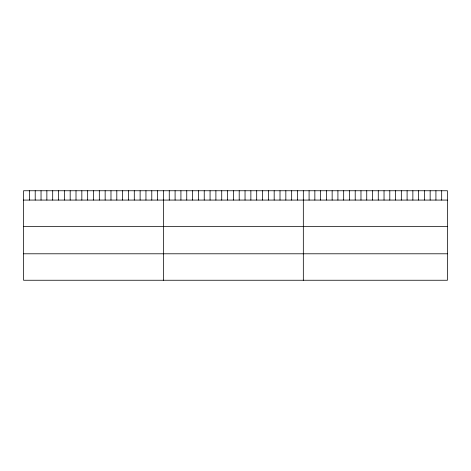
<?xml version="1.0" encoding="UTF-8"?>
<svg xmlns="http://www.w3.org/2000/svg" width="471" height="471" viewBox="0 0 471 471"><rect width="100%" height="100%" fill="white"/><g stroke="black" fill="none" stroke-linecap="round" stroke-linejoin="round"><path stroke-width="0.71" d="M447.45 200.075L447.45 280.251L23.55 280.251L23.55 190.749L447.45 190.749L447.45 200.075L23.55 200.075M23.55 226.533L447.45 226.533M23.55 253.792L447.45 253.792M441.686 190.749L441.686 200.075M435.922 190.749L435.922 200.075M430.153 190.749L430.153 200.075M424.389 190.749L424.389 200.075M418.625 190.749L418.625 200.075M412.861 190.749L412.861 200.075M407.097 190.749L407.097 200.075M401.327 190.749L401.327 200.075M395.563 190.749L395.563 200.075M389.8 190.749L389.8 200.075M384.036 190.749L384.036 200.075M378.272 190.749L378.272 200.075M372.502 190.749L372.502 200.075M366.738 190.749L366.738 200.075M360.974 190.749L360.974 200.075M355.211 190.749L355.211 200.075M349.447 190.749L349.447 200.075M343.677 190.749L343.677 200.075M337.913 190.749L337.913 200.075M332.149 190.749L332.149 200.075M326.385 190.749L326.385 200.075M320.621 190.749L320.621 200.075M314.852 190.749L314.852 200.075M309.088 190.749L309.088 200.075M303.324 190.749L303.324 280.251M297.495 190.749L297.495 200.075M291.667 190.749L291.667 200.075M285.838 190.749L285.838 200.075M280.01 190.749L280.01 200.075M274.181 190.749L274.181 200.075M268.352 190.749L268.352 200.075M262.524 190.749L262.524 200.075M256.695 190.749L256.695 200.075M250.866 190.749L250.866 200.075M245.038 190.749L245.038 200.075M239.209 190.749L239.209 200.075M233.38 190.749L233.38 200.075M227.552 190.749L227.552 200.075M221.723 190.749L221.723 200.075M215.895 190.749L215.895 200.075M210.066 190.749L210.066 200.075M204.237 190.749L204.237 200.075M198.409 190.749L198.409 200.075M192.58 190.749L192.58 200.075M186.751 190.749L186.751 200.075M180.923 190.749L180.923 200.075M175.094 190.749L175.094 200.075M169.266 190.749L169.266 200.075M163.437 190.749L163.437 280.251M157.608 190.749L157.608 200.075M151.78 190.749L151.78 200.075M145.951 190.749L145.951 200.075M140.123 190.749L140.123 200.075M134.294 190.749L134.294 200.075M128.465 190.749L128.465 200.075M122.637 190.749L122.637 200.075M116.808 190.749L116.808 200.075M110.979 190.749L110.979 200.075M105.151 190.749L105.151 200.075M99.322 190.749L99.322 200.075M93.494 190.749L93.494 200.075M87.665 190.749L87.665 200.075M81.836 190.749L81.836 200.075M76.008 190.749L76.008 200.075M70.179 190.749L70.179 200.075M64.35 190.749L64.35 200.075M58.522 190.749L58.522 200.075M52.693 190.749L52.693 200.075M46.864 190.749L46.864 200.075M41.036 190.749L41.036 200.075M35.207 190.749L35.207 200.075M29.379 190.749L29.379 200.075"/></g></svg>
